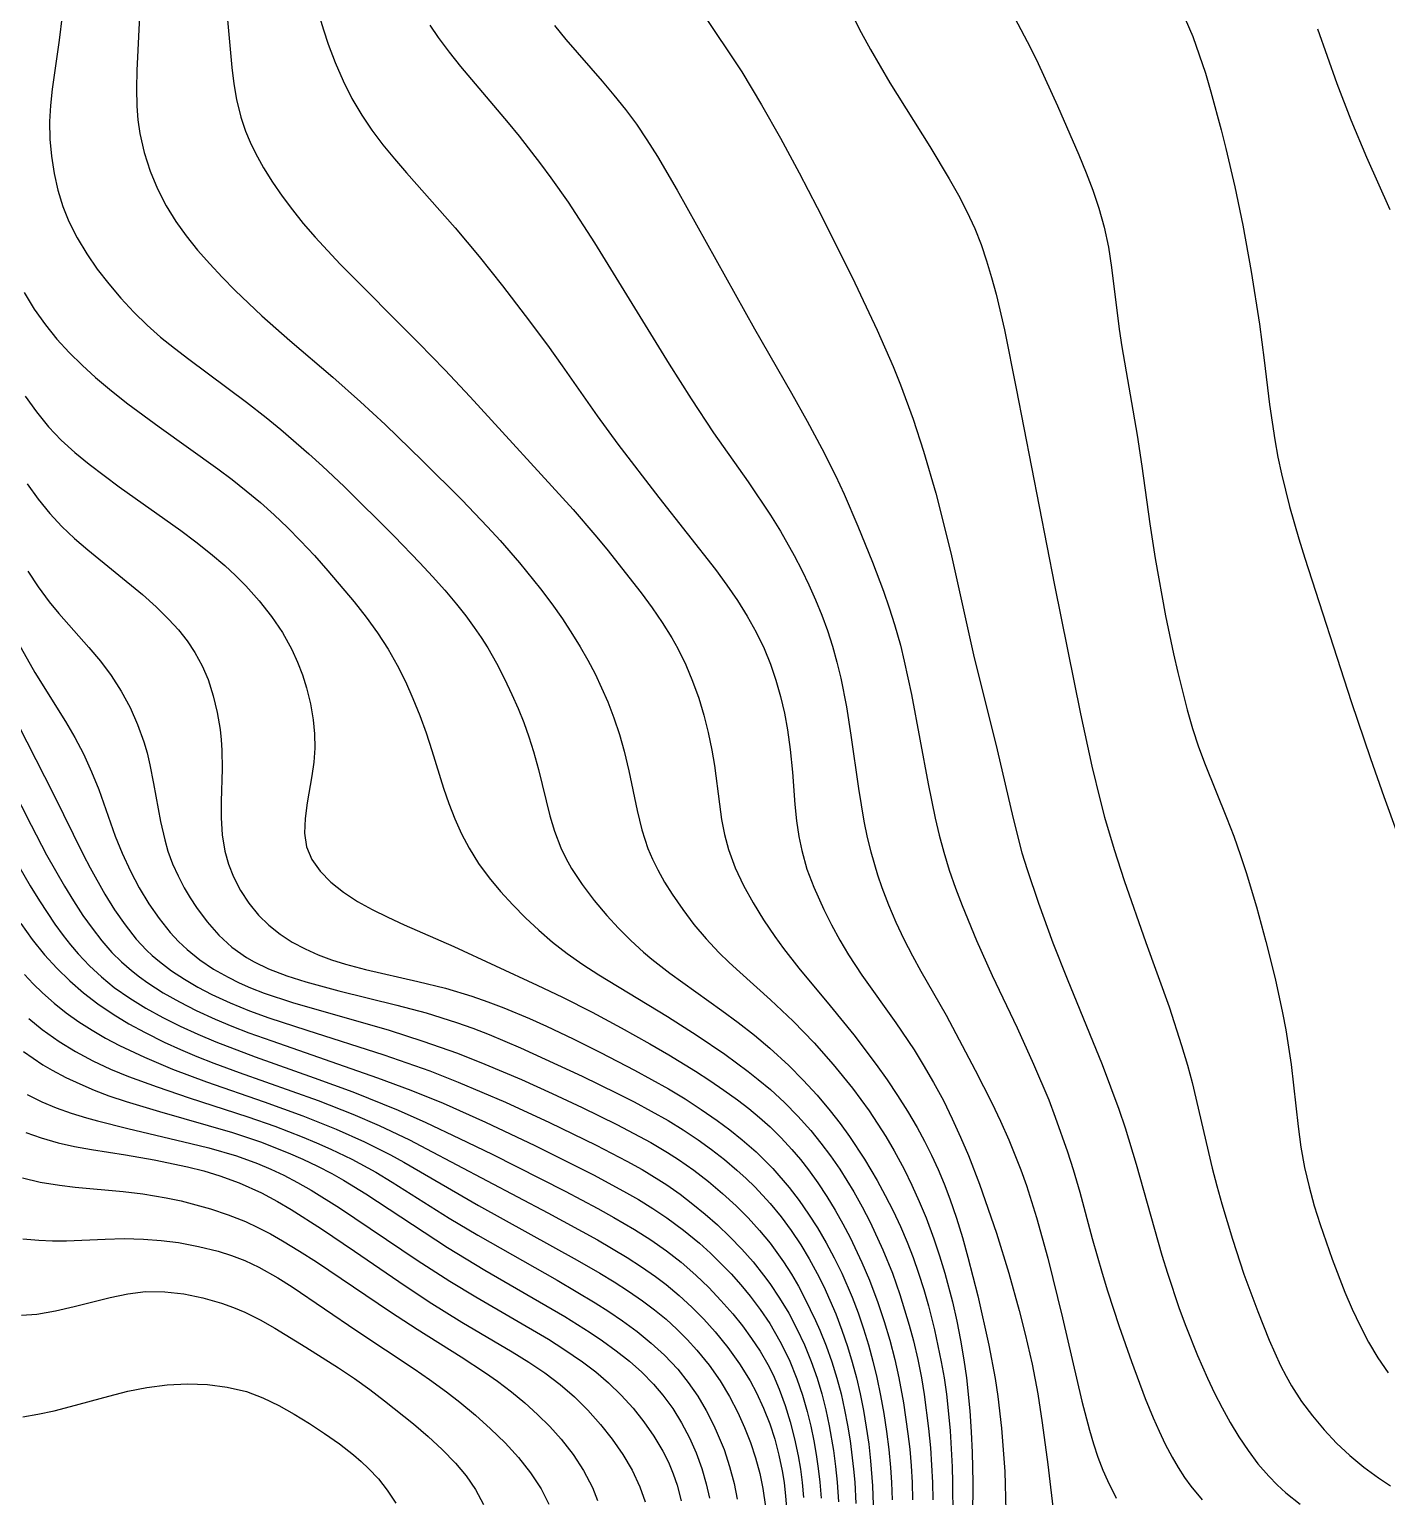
# Model space of a CAD drawing. Header units: metres. Extents: x 560466 to 562029, y 8123360 to 8125060.
# Drawn here: x 561340.1 to 561502.1, y 8124258.3 to 8124433.4 of the extents above; entities that cross this region are included whole.
import ezdxf

# ---------------------------------------------------------------- set-up
doc = ezdxf.new("R2010")
doc.units = ezdxf.units.M
doc.header["$MEASUREMENT"] = 0
doc.layers.add('Unknown_Line_Type', color=7, linetype='Continuous')

msp = doc.modelspace()

# ---------------------------------------------------------------- linework, layer by layer
at = {"layer": 'Unknown_Line_Type', "color": 18, "true_color": 0x000000}
for points in [[(561363.51, 8124437.16, 4190), (561364.28, 8124428.8, 4190), (561364.53, 8124426.88, 4190), (561364.85, 8124425, 4190), (561365.36, 8124422.89, 4190), (561365.92, 8124421.21, 4190), (561366.47, 8124419.89, 4190), (561367.09, 8124418.59, 4190), (561368.06, 8124416.84, 4190), (561369.13, 8124415.13, 4190), (561370.28, 8124413.46, 4190), (561371.5, 8124411.82, 4190), (561372.79, 8124410.22, 4190), (561374.21, 8124408.56, 4190), (561377.21, 8124405.35, 4190), (561386.59, 8124395.93, 4190), (561389.69, 8124392.75, 4190), (561392.71, 8124389.52, 4190), (561404.99, 8124376.1, 4190), (561407.59, 8124373.06, 4190), (561409.01, 8124371.34, 4190), (561413.11, 8124366.13, 4190), (561414.41, 8124364.37, 4190), (561415.64, 8124362.59, 4190), (561416.79, 8124360.76, 4190), (561417.5, 8124359.49, 4190), (561418.44, 8124357.57, 4190), (561419.26, 8124355.6, 4190), (561419.98, 8124353.59, 4190), (561420.6, 8124351.54, 4190), (561421.13, 8124349.47, 4190), (561421.56, 8124347.38, 4190), (561421.85, 8124345.53, 4190), (561422.45, 8124340.92, 4190), (561422.72, 8124339.1, 4190), (561423.07, 8124337.3, 4190), (561423.53, 8124335.54, 4190), (561424.33, 8124333.36, 4190), (561425.32, 8124331.24, 4190), (561426.46, 8124329.17, 4190), (561427.72, 8124327.15, 4190), (561429.06, 8124325.16, 4190), (561430.1, 8124323.72, 4190), (561431.93, 8124321.37, 4190), (561435.68, 8124316.88, 4190), (561438.48, 8124313.42, 4190), (561441.17, 8124309.87, 4190), (561442.46, 8124308.04, 4190), (561443.71, 8124306.19, 4190), (561444.91, 8124304.3, 4190), (561446.04, 8124302.38, 4190), (561446.92, 8124300.73, 4190), (561447.76, 8124299.06, 4190), (561448.54, 8124297.37, 4190), (561449.27, 8124295.63, 4190), (561449.95, 8124293.87, 4190), (561450.73, 8124291.57, 4190), (561451.45, 8124289.24, 4190), (561452.11, 8124286.89, 4190), (561453.28, 8124282.3, 4190), (561454.6, 8124276.4, 4190), (561455.36, 8124272.42, 4190), (561455.68, 8124270.26, 4190), (561456.11, 8124266.5, 4190), (561456.49, 8124261.32, 4190), (561456.64, 8124256.64, 4190)], [(561437.27, 8124437.12, 4165), (561439.36, 8124432.99, 4165), (561440.47, 8124430.95, 4165), (561442.77, 8124427, 4165), (561447.55, 8124419.37, 4165), (561449.87, 8124415.54, 4165), (561450.97, 8124413.59, 4165), (561451.99, 8124411.62, 4165), (561452.91, 8124409.61, 4165), (561453.67, 8124407.69, 4165), (561454.33, 8124405.74, 4165), (561454.93, 8124403.76, 4165), (561455.46, 8124401.76, 4165), (561456.45, 8124397.52, 4165), (561457.87, 8124390.51, 4165), (561462.45, 8124367.04, 4165), (561465.55, 8124351.72, 4165), (561466.9, 8124345.48, 4165), (561467.88, 8124341.41, 4165), (561468.41, 8124339.39, 4165), (561469.54, 8124335.53, 4165), (561470.75, 8124331.85, 4165), (561473.34, 8124324.45, 4165), (561476.1, 8124316.78, 4165), (561477.6, 8124312.16, 4165), (561478.29, 8124309.82, 4165), (561478.84, 8124307.75, 4165), (561481.26, 8124297.52, 4165), (561481.81, 8124295.39, 4165), (561482.4, 8124293.27, 4165), (561483.66, 8124289.06, 4165), (561485.04, 8124284.89, 4165), (561486.68, 8124280.4, 4165), (561488.05, 8124276.98, 4165), (561489.41, 8124273.99, 4165), (561490.08, 8124272.7, 4165), (561490.72, 8124271.57, 4165), (561491.92, 8124269.7, 4165), (561493.2, 8124267.96, 4165), (561494.59, 8124266.3, 4165), (561496.08, 8124264.73, 4165), (561497.65, 8124263.25, 4165), (561499.32, 8124261.86, 4165), (561501.07, 8124260.58, 4165), (561502.51, 8124259.64, 4165)], [(561374.15, 8124436.82, 4185), (561375.22, 8124433.29, 4185), (561375.79, 8124431.6, 4185), (561376.62, 8124429.39, 4185), (561377.56, 8124427.23, 4185), (561378.61, 8124425.13, 4185), (561379.79, 8124423.11, 4185), (561380.99, 8124421.32, 4185), (561382.3, 8124419.6, 4185), (561383.68, 8124417.92, 4185), (561385.1, 8124416.26, 4185), (561390.94, 8124409.69, 4185), (561393.8, 8124406.27, 4185), (561396.58, 8124402.78, 4185), (561399.29, 8124399.24, 4185), (561401.95, 8124395.67, 4185), (561403.69, 8124393.23, 4185), (561407.86, 8124387.26, 4185), (561410.33, 8124383.87, 4185), (561415.23, 8124377.53, 4185), (561421.97, 8124368.93, 4185), (561423.35, 8124367.05, 4185), (561424.6, 8124365.23, 4185), (561425.77, 8124363.38, 4185), (561426.84, 8124361.47, 4185), (561427.8, 8124359.52, 4185), (561428.55, 8124357.65, 4185), (561429.19, 8124355.73, 4185), (561429.74, 8124353.78, 4185), (561430.2, 8124351.8, 4185), (561430.57, 8124349.8, 4185), (561430.91, 8124347.46, 4185), (561431.18, 8124344.76, 4185), (561431.47, 8124340.88, 4185), (561431.66, 8124338.96, 4185), (561431.93, 8124337.06, 4185), (561432.27, 8124335.39, 4185), (561432.9, 8124333.18, 4185), (561433.7, 8124331.02, 4185), (561434.9, 8124328.36, 4185), (561435.81, 8124326.53, 4185), (561436.8, 8124324.72, 4185), (561437.86, 8124322.96, 4185), (561439.46, 8124320.55, 4185), (561443.49, 8124314.87, 4185), (561445.67, 8124311.62, 4185), (561446.76, 8124309.85, 4185), (561448, 8124307.73, 4185), (561449.17, 8124305.57, 4185), (561450.23, 8124303.42, 4185), (561451.23, 8124301.23, 4185), (561452.16, 8124299.01, 4185), (561453.48, 8124295.61, 4185), (561455.5, 8124289.78, 4185), (561456.99, 8124284.98, 4185), (561458.23, 8124280.54, 4185), (561458.95, 8124277.7, 4185), (561459.77, 8124274.12, 4185), (561460.43, 8124270.6, 4185), (561460.97, 8124267.15, 4185), (561461.63, 8124262.16, 4185), (561462.38, 8124255.78, 4185)], [(561419.39, 8124436.86, 4170), (561423.87, 8124430.2, 4170), (561425.11, 8124428.28, 4170), (561427.48, 8124424.37, 4170), (561429.76, 8124420.36, 4170), (561431.96, 8124416.25, 4170), (561434.1, 8124412.11, 4170), (561438.28, 8124403.78, 4170), (561441.27, 8124397.47, 4170), (561443.17, 8124393.13, 4170), (561444.06, 8124390.95, 4170), (561445.57, 8124386.86, 4170), (561446.82, 8124383.05, 4170), (561448.26, 8124378.05, 4170), (561450.08, 8124370.92, 4170), (561452.77, 8124358.74, 4170), (561455.58, 8124347.41, 4170), (561457.48, 8124339.22, 4170), (561458.55, 8124335.15, 4170), (561459.16, 8124333.13, 4170), (561460.51, 8124329.12, 4170), (561462.24, 8124324.4, 4170), (561463.94, 8124320.11, 4170), (561468.12, 8124309.87, 4170), (561470.1, 8124304.57, 4170), (561470.86, 8124302.32, 4170), (561472.19, 8124298.01, 4170), (561475.25, 8124287.14, 4170), (561475.91, 8124284.98, 4170), (561477.32, 8124280.76, 4170), (561478.09, 8124278.67, 4170), (561479.5, 8124275.15, 4170), (561480.69, 8124272.45, 4170), (561481.54, 8124270.67, 4170), (561482.44, 8124268.91, 4170), (561483.4, 8124267.17, 4170), (561484.42, 8124265.48, 4170), (561485.52, 8124263.83, 4170), (561486.71, 8124262.26, 4170), (561487.99, 8124260.78, 4170), (561488.99, 8124259.76, 4170), (561490.04, 8124258.8, 4170), (561491.76, 8124257.43, 4170)], [(561344.05, 8124435.01, 4200), (561343.69, 8124432.06, 4200), (561342.83, 8124426.21, 4200), (561342.63, 8124424.28, 4200), (561342.53, 8124422.35, 4200), (561342.56, 8124420.28, 4200), (561342.75, 8124418.22, 4200), (561343.07, 8124416.18, 4200), (561343.53, 8124414.18, 4200), (561344.13, 8124412.22, 4200), (561344.85, 8124410.44, 4200), (561345.83, 8124408.48, 4200), (561346.97, 8124406.6, 4200), (561348.23, 8124404.77, 4200), (561349.6, 8124403, 4200), (561351.05, 8124401.29, 4200), (561352.58, 8124399.64, 4200), (561354.19, 8124398.06, 4200), (561355.78, 8124396.65, 4200), (561357.44, 8124395.31, 4200), (561359.13, 8124394, 4200), (561366.03, 8124388.87, 4200), (561368.39, 8124387.04, 4200), (561370.11, 8124385.64, 4200), (561373.47, 8124382.74, 4200), (561375.11, 8124381.25, 4200), (561377.68, 8124378.81, 4200), (561383.65, 8124372.89, 4200), (561386.72, 8124369.71, 4200), (561388.22, 8124368.1, 4200), (561389.68, 8124366.46, 4200), (561391.09, 8124364.79, 4200), (561392.18, 8124363.41, 4200), (561393.21, 8124362.01, 4200), (561394.04, 8124360.8, 4200), (561394.82, 8124359.57, 4200), (561395.86, 8124357.76, 4200), (561396.82, 8124355.9, 4200), (561397.7, 8124354.02, 4200), (561398.43, 8124352.36, 4200), (561399.1, 8124350.67, 4200), (561399.72, 8124348.96, 4200), (561400.28, 8124347.23, 4200), (561400.86, 8124345.09, 4200), (561402.22, 8124339.53, 4200), (561402.76, 8124337.73, 4200), (561403.53, 8124335.73, 4200), (561404.14, 8124334.49, 4200), (561404.82, 8124333.28, 4200), (561406.09, 8124331.34, 4200), (561407.51, 8124329.46, 4200), (561409.03, 8124327.65, 4200), (561410.42, 8124326.13, 4200), (561411.87, 8124324.66, 4200), (561413.4, 8124323.27, 4200), (561414.39, 8124322.43, 4200), (561416.52, 8124320.79, 4200), (561422.74, 8124316.33, 4200), (561424.7, 8124314.89, 4200), (561426.62, 8124313.39, 4200), (561428.48, 8124311.84, 4200), (561430.74, 8124309.76, 4200), (561432.46, 8124308.03, 4200), (561434.11, 8124306.23, 4200), (561435.68, 8124304.37, 4200), (561436.85, 8124302.86, 4200), (561437.96, 8124301.31, 4200), (561439.77, 8124298.57, 4200), (561441.26, 8124296.06, 4200), (561442.24, 8124294.25, 4200), (561443.17, 8124292.42, 4200), (561444.04, 8124290.57, 4200), (561444.85, 8124288.68, 4200), (561445.56, 8124286.84, 4200), (561446.22, 8124284.98, 4200), (561446.83, 8124283.05, 4200), (561447.39, 8124281.1, 4200), (561448.12, 8124278.25, 4200), (561448.92, 8124274.43, 4200), (561449.25, 8124272.51, 4200), (561449.53, 8124270.56, 4200), (561449.76, 8124268.61, 4200), (561449.97, 8124266.19, 4200), (561450.22, 8124261.9, 4200), (561450.28, 8124260.04, 4200), (561450.29, 8124255.87, 4200)], [(561353.26, 8124434.94, 4195), (561352.94, 8124428.46, 4195), (561352.9, 8124426.32, 4195), (561352.94, 8124424.2, 4195), (561353.07, 8124422.55, 4195), (561353.31, 8124420.93, 4195), (561353.83, 8124418.66, 4195), (561354.54, 8124416.44, 4195), (561355.42, 8124414.34, 4195), (561356.45, 8124412.32, 4195), (561357.6, 8124410.45, 4195), (561358.85, 8124408.71, 4195), (561360.2, 8124407.02, 4195), (561361.64, 8124405.39, 4195), (561363.13, 8124403.79, 4195), (561364.67, 8124402.22, 4195), (561367.87, 8124399.18, 4195), (561371.21, 8124396.23, 4195), (561376.31, 8124391.89, 4195), (561379.63, 8124388.94, 4195), (561382.56, 8124386.22, 4195), (561387.02, 8124381.91, 4195), (561391.72, 8124377.22, 4195), (561394.79, 8124374.03, 4195), (561396.29, 8124372.4, 4195), (561398.61, 8124369.74, 4195), (561401.11, 8124366.63, 4195), (561402.44, 8124364.85, 4195), (561403.72, 8124363.03, 4195), (561404.94, 8124361.19, 4195), (561405.85, 8124359.7, 4195), (561406.76, 8124358.1, 4195), (561407.61, 8124356.47, 4195), (561408.4, 8124354.82, 4195), (561409.12, 8124353.16, 4195), (561409.87, 8124351.23, 4195), (561410.53, 8124349.26, 4195), (561411.1, 8124347.27, 4195), (561411.65, 8124344.91, 4195), (561412.63, 8124340.19, 4195), (561413.2, 8124337.88, 4195), (561413.93, 8124335.64, 4195), (561414.48, 8124334.36, 4195), (561415.09, 8124333.11, 4195), (561415.92, 8124331.64, 4195), (561416.82, 8124330.19, 4195), (561418.07, 8124328.36, 4195), (561419.42, 8124326.59, 4195), (561420.86, 8124324.88, 4195), (561422.39, 8124323.23, 4195), (561423.61, 8124322.05, 4195), (561424.87, 8124320.9, 4195), (561428.55, 8124317.61, 4195), (561431.26, 8124315.05, 4195), (561433.76, 8124312.48, 4195), (561436.04, 8124309.9, 4195), (561438.35, 8124307.06, 4195), (561440.31, 8124304.36, 4195), (561442.3, 8124301.29, 4195), (561443.31, 8124299.58, 4195), (561444.48, 8124297.39, 4195), (561445.42, 8124295.48, 4195), (561446.29, 8124293.54, 4195), (561447.11, 8124291.58, 4195), (561448.05, 8124289.07, 4195), (561448.73, 8124287.04, 4195), (561449.36, 8124284.99, 4195), (561450.27, 8124281.57, 4195), (561450.78, 8124279.28, 4195), (561451.23, 8124276.98, 4195), (561451.62, 8124274.67, 4195), (561451.94, 8124272.5, 4195), (561452.34, 8124268.55, 4195), (561452.5, 8124266.07, 4195), (561452.61, 8124263.58, 4195), (561452.68, 8124260.01, 4195), (561452.65, 8124255.83, 4195)], [(561387.91, 8124433.86, 4180), (561388.91, 8124432.37, 4180), (561390.2, 8124430.62, 4180), (561391.56, 8124428.91, 4180), (561397.23, 8124422.21, 4180), (561398.55, 8124420.6, 4180), (561401.1, 8124417.33, 4180), (561402.34, 8124415.66, 4180), (561404.4, 8124412.73, 4180), (561407.55, 8124407.89, 4180), (561416.47, 8124393.41, 4180), (561419.07, 8124389.3, 4180), (561421.75, 8124385.25, 4180), (561425.88, 8124379.37, 4180), (561428.55, 8124375.41, 4180), (561429.73, 8124373.5, 4180), (561431.36, 8124370.6, 4180), (561432.27, 8124368.84, 4180), (561433.12, 8124367.08, 4180), (561433.93, 8124365.29, 4180), (561434.67, 8124363.48, 4180), (561435.34, 8124361.65, 4180), (561435.95, 8124359.79, 4180), (561436.48, 8124357.88, 4180), (561436.94, 8124355.95, 4180), (561437.6, 8124352.54, 4180), (561438.14, 8124349.16, 4180), (561439.04, 8124342.8, 4180), (561439.7, 8124338.89, 4180), (561440.1, 8124336.96, 4180), (561440.51, 8124335.25, 4180), (561441.32, 8124332.5, 4180), (561441.84, 8124330.99, 4180), (561442.64, 8124328.91, 4180), (561443.51, 8124326.86, 4180), (561444.46, 8124324.83, 4180), (561445.48, 8124322.84, 4180), (561446.49, 8124321.02, 4180), (561449.5, 8124315.77, 4180), (561452.98, 8124309.22, 4180), (561454.94, 8124305.31, 4180), (561455.99, 8124303.11, 4180), (561456.98, 8124300.88, 4180), (561458.41, 8124297.32, 4180), (561459.08, 8124295.44, 4180), (561460.29, 8124291.62, 4180), (561461.63, 8124286.79, 4180), (561463.4, 8124279.68, 4180), (561465.7, 8124269.74, 4180), (561466.61, 8124266.25, 4180), (561467.09, 8124264.64, 4180), (561467.62, 8124263.05, 4180), (561468.21, 8124261.5, 4180), (561468.74, 8124260.25, 4180), (561469.77, 8124258.16, 4180)], [(561402.76, 8124433.82, 4175), (561404.14, 8124432.13, 4175), (561408.46, 8124427.19, 4175), (561409.87, 8124425.51, 4175), (561411.24, 8124423.79, 4175), (561412.54, 8124422.04, 4175), (561413.81, 8124420.18, 4175), (561415.06, 8124418.2, 4175), (561417.4, 8124414.16, 4175), (561426.62, 8124397.65, 4175), (561431.05, 8124389.98, 4175), (561432.94, 8124386.62, 4175), (561434.68, 8124383.38, 4175), (561436.31, 8124380.14, 4175), (561437.33, 8124377.9, 4175), (561438.98, 8124374.09, 4175), (561440.72, 8124369.81, 4175), (561442.02, 8124366.35, 4175), (561442.71, 8124364.36, 4175), (561443.35, 8124362.36, 4175), (561444.04, 8124359.89, 4175), (561444.51, 8124358, 4175), (561445.37, 8124354.01, 4175), (561447.37, 8124343.36, 4175), (561448.2, 8124339.26, 4175), (561448.68, 8124337.22, 4175), (561449.21, 8124335.21, 4175), (561449.87, 8124333.06, 4175), (561450.6, 8124330.93, 4175), (561451.4, 8124328.83, 4175), (561453.12, 8124324.66, 4175), (561455.01, 8124320.5, 4175), (561457.98, 8124314.25, 4175), (561459.94, 8124309.94, 4175), (561461.75, 8124305.66, 4175), (561462.53, 8124303.61, 4175), (561463.98, 8124299.48, 4175), (561464.65, 8124297.35, 4175), (561465.44, 8124294.67, 4175), (561466.94, 8124289.14, 4175), (561468.12, 8124285, 4175), (561468.77, 8124282.87, 4175), (561470.16, 8124278.64, 4175), (561471.62, 8124274.44, 4175), (561473.26, 8124270.03, 4175), (561474.19, 8124267.75, 4175), (561474.9, 8124266.15, 4175), (561475.65, 8124264.58, 4175), (561476.46, 8124263.04, 4175), (561477.18, 8124261.81, 4175), (561477.95, 8124260.61, 4175), (561478.68, 8124259.59, 4175), (561480.05, 8124257.95, 4175)], [(561457.64, 8124434.79, 4160), (561459.56, 8124431.14, 4160), (561460.47, 8124429.29, 4160), (561462.77, 8124424.23, 4160), (561465.33, 8124418.38, 4160), (561466.21, 8124416.26, 4160), (561467.02, 8124414.16, 4160), (561467.74, 8124412.04, 4160), (561468.37, 8124409.75, 4160), (561468.87, 8124407.36, 4160), (561469.24, 8124404.94, 4160), (561470.16, 8124397.6, 4160), (561470.47, 8124395.49, 4160), (561472.29, 8124384.95, 4160), (561472.84, 8124381.27, 4160), (561473.79, 8124374.37, 4160), (561474.43, 8124370.24, 4160), (561475.68, 8124363.41, 4160), (561476.62, 8124358.88, 4160), (561477.13, 8124356.63, 4160), (561478.26, 8124352.17, 4160), (561478.9, 8124349.96, 4160), (561479.61, 8124347.78, 4160), (561480.4, 8124345.66, 4160), (561482.97, 8124339.35, 4160), (561483.83, 8124337.1, 4160), (561484.64, 8124334.83, 4160), (561485.31, 8124332.8, 4160), (561486.54, 8124328.7, 4160), (561487.66, 8124324.56, 4160), (561488.77, 8124320.14, 4160), (561489.65, 8124316.05, 4160), (561490.04, 8124314, 4160), (561490.68, 8124309.88, 4160), (561491.52, 8124302.47, 4160), (561491.84, 8124300.01, 4160), (561492.27, 8124297.58, 4160), (561492.8, 8124295.3, 4160), (561493.43, 8124293.04, 4160), (561494.14, 8124290.8, 4160), (561495.55, 8124286.68, 4160), (561497.07, 8124282.74, 4160), (561497.95, 8124280.69, 4160), (561498.89, 8124278.69, 4160), (561499.9, 8124276.75, 4160), (561501.02, 8124274.88, 4160), (561502.26, 8124273.12, 4160)], [(561478.03, 8124434.63, 4155), (561478.92, 8124432.5, 4155), (561479.71, 8124430.33, 4155), (561480.44, 8124428.12, 4155), (561481.1, 8124425.89, 4155), (561482.33, 8124421.39, 4155), (561482.89, 8124419.13, 4155), (561483.96, 8124414.57, 4155), (561484.91, 8124409.99, 4155), (561485.89, 8124404.48, 4155), (561486.88, 8124398.2, 4155), (561487.45, 8124393.9, 4155), (561488.08, 8124388.6, 4155), (561488.7, 8124384.41, 4155), (561489.08, 8124382.32, 4155), (561489.5, 8124380.35, 4155), (561490.46, 8124376.45, 4155), (561491.58, 8124372.57, 4155), (561492.3, 8124370.29, 4155), (561497.84, 8124353.18, 4155), (561500.15, 8124346.37, 4155), (561501.74, 8124341.85, 4155), (561503.37, 8124337.36, 4155)], [(561493.81, 8124433.41, 4150), (561496.1, 8124426.89, 4150), (561497.79, 8124422.57, 4150), (561499.66, 8124418.12, 4150), (561502.44, 8124411.88, 4150)], [(561339.5, 8124401.97, 4205), (561340.71, 8124400, 4205), (561342.03, 8124398.1, 4205), (561343.39, 8124396.42, 4205), (561344.86, 8124394.82, 4205), (561346.41, 8124393.29, 4205), (561348.03, 8124391.82, 4205), (561349.91, 8124390.23, 4205), (561351.86, 8124388.7, 4205), (561355.59, 8124385.95, 4205), (561362.6, 8124380.95, 4205), (561364.31, 8124379.66, 4205), (561366, 8124378.33, 4205), (561367.69, 8124376.91, 4205), (561369.33, 8124375.44, 4205), (561370.92, 8124373.92, 4205), (561372.47, 8124372.35, 4205), (561374.13, 8124370.58, 4205), (561375.75, 8124368.77, 4205), (561378.86, 8124365.06, 4205), (561380.3, 8124363.23, 4205), (561381.66, 8124361.36, 4205), (561382.92, 8124359.43, 4205), (561384.01, 8124357.52, 4205), (561384.99, 8124355.56, 4205), (561385.88, 8124353.54, 4205), (561386.7, 8124351.5, 4205), (561387.45, 8124349.43, 4205), (561388.13, 8124347.34, 4205), (561389.52, 8124342.86, 4205), (561390.17, 8124341, 4205), (561390.88, 8124339.17, 4205), (561391.68, 8124337.39, 4205), (561392.58, 8124335.67, 4205), (561393.72, 8124333.87, 4205), (561394.98, 8124332.16, 4205), (561396.35, 8124330.51, 4205), (561397.8, 8124328.91, 4205), (561399.32, 8124327.38, 4205), (561400.9, 8124325.9, 4205), (561402.55, 8124324.48, 4205), (561404.27, 8124323.14, 4205), (561406.14, 8124321.82, 4205), (561408.07, 8124320.56, 4205), (561416.25, 8124315.61, 4205), (561419.8, 8124313.36, 4205), (561423.08, 8124311.12, 4205), (561425.89, 8124309.05, 4205), (561427.08, 8124308.11, 4205), (561428.53, 8124306.89, 4205), (561430.22, 8124305.34, 4205), (561431.82, 8124303.71, 4205), (561433.35, 8124302, 4205), (561434.56, 8124300.51, 4205), (561435.71, 8124298.97, 4205), (561436.8, 8124297.39, 4205), (561438.48, 8124294.71, 4205), (561439.49, 8124292.9, 4205), (561440.44, 8124291.06, 4205), (561441.96, 8124287.78, 4205), (561443.09, 8124284.98, 4205), (561443.98, 8124282.46, 4205), (561445.11, 8124278.77, 4205), (561445.61, 8124276.9, 4205), (561446.12, 8124274.71, 4205), (561446.56, 8124272.51, 4205), (561446.9, 8124270.5, 4205), (561447.41, 8124266.45, 4205), (561447.63, 8124264.14, 4205), (561447.86, 8124260.04, 4205), (561447.9, 8124257.96, 4205)], [(561339.63, 8124389.61, 4210), (561340.97, 8124387.73, 4210), (561342.42, 8124385.95, 4210), (561343.93, 8124384.37, 4210), (561345.56, 8124382.89, 4210), (561347.26, 8124381.49, 4210), (561349.03, 8124380.13, 4210), (561350.84, 8124378.8, 4210), (561358.2, 8124373.58, 4210), (561360, 8124372.23, 4210), (561361.75, 8124370.84, 4210), (561363.44, 8124369.4, 4210), (561364.73, 8124368.22, 4210), (561365.95, 8124366.98, 4210), (561367.54, 8124365.21, 4210), (561369, 8124363.34, 4210), (561370.32, 8124361.4, 4210), (561371.45, 8124359.37, 4210), (561372.12, 8124357.89, 4210), (561372.7, 8124356.37, 4210), (561373.18, 8124354.82, 4210), (561373.66, 8124352.92, 4210), (561373.99, 8124351.01, 4210), (561374.16, 8124349.31, 4210), (561374.19, 8124347.62, 4210), (561374.07, 8124345.95, 4210), (561373.84, 8124344.3, 4210), (561373.28, 8124341.09, 4210), (561373.01, 8124339.24, 4210), (561372.93, 8124337.48, 4210), (561373.17, 8124335.84, 4210), (561373.82, 8124334.33, 4210), (561374.82, 8124332.94, 4210), (561376.11, 8124331.64, 4210), (561377.61, 8124330.45, 4210), (561379.28, 8124329.34, 4210), (561381.04, 8124328.36, 4210), (561382.9, 8124327.44, 4210), (561384.83, 8124326.56, 4210), (561390.76, 8124323.95, 4210), (561400.7, 8124319.36, 4210), (561403.72, 8124317.91, 4210), (561407.28, 8124316.11, 4210), (561410.75, 8124314.26, 4210), (561414.15, 8124312.35, 4210), (561416.42, 8124311.02, 4210), (561419.6, 8124309.07, 4210), (561421.3, 8124307.97, 4210), (561422.98, 8124306.83, 4210), (561424.62, 8124305.66, 4210), (561425.96, 8124304.63, 4210), (561427.25, 8124303.55, 4210), (561428.5, 8124302.43, 4210), (561429.83, 8124301.12, 4210), (561431.1, 8124299.75, 4210), (561432.11, 8124298.55, 4210), (561433.07, 8124297.32, 4210), (561434.2, 8124295.76, 4210), (561435.27, 8124294.15, 4210), (561436.28, 8124292.5, 4210), (561437.19, 8124290.88, 4210), (561438.06, 8124289.23, 4210), (561439.46, 8124286.28, 4210), (561440.36, 8124284.16, 4210), (561441.36, 8124281.48, 4210), (561442.1, 8124279.24, 4210), (561442.78, 8124276.99, 4210), (561443.38, 8124274.71, 4210), (561443.87, 8124272.52, 4210), (561444.43, 8124269.51, 4210), (561444.95, 8124265.83, 4210), (561445.16, 8124263.99, 4210), (561445.32, 8124262.02, 4210), (561445.43, 8124260.04, 4210), (561445.5, 8124257.96, 4210)], [(561339.88, 8124379.13, 4215), (561341.17, 8124377.31, 4215), (561342.57, 8124375.59, 4215), (561344, 8124374.07, 4215), (561345.52, 8124372.64, 4215), (561347.11, 8124371.27, 4215), (561353.63, 8124365.93, 4215), (561355.25, 8124364.48, 4215), (561356.77, 8124362.97, 4215), (561357.9, 8124361.72, 4215), (561358.94, 8124360.41, 4215), (561359.86, 8124359.03, 4215), (561360.72, 8124357.45, 4215), (561361.44, 8124355.81, 4215), (561362.07, 8124353.87, 4215), (561362.54, 8124351.87, 4215), (561362.88, 8124349.84, 4215), (561363.02, 8124348.62, 4215), (561363.1, 8124347.38, 4215), (561363.14, 8124345.17, 4215), (561363.01, 8124341.24, 4215), (561363, 8124339.31, 4215), (561363.12, 8124337.29, 4215), (561363.44, 8124335.32, 4215), (561363.88, 8124333.78, 4215), (561364.47, 8124332.28, 4215), (561365.31, 8124330.65, 4215), (561366.31, 8124329.11, 4215), (561367.48, 8124327.69, 4215), (561368.69, 8124326.51, 4215), (561370.03, 8124325.44, 4215), (561371.48, 8124324.49, 4215), (561373.02, 8124323.66, 4215), (561374.57, 8124322.97, 4215), (561376.19, 8124322.38, 4215), (561377.85, 8124321.86, 4215), (561380.22, 8124321.22, 4215), (561386.47, 8124319.8, 4215), (561389.78, 8124318.98, 4215), (561392.93, 8124318.02, 4215), (561394.84, 8124317.35, 4215), (561396.73, 8124316.64, 4215), (561399.78, 8124315.38, 4215), (561401.81, 8124314.47, 4215), (561405.02, 8124312.95, 4215), (561408.25, 8124311.33, 4215), (561412.33, 8124309.2, 4215), (561416.36, 8124306.97, 4215), (561418.35, 8124305.78, 4215), (561420.29, 8124304.53, 4215), (561422.18, 8124303.22, 4215), (561423.7, 8124302.08, 4215), (561425.17, 8124300.9, 4215), (561426.83, 8124299.45, 4215), (561428.84, 8124297.47, 4215), (561430.77, 8124295.22, 4215), (561431.96, 8124293.66, 4215), (561433.09, 8124292.04, 4215), (561434.16, 8124290.38, 4215), (561435.2, 8124288.62, 4215), (561436.16, 8124286.82, 4215), (561437.06, 8124284.98, 4215), (561438.29, 8124282.13, 4215), (561439, 8124280.26, 4215), (561439.64, 8124278.35, 4215), (561440.23, 8124276.43, 4215), (561440.76, 8124274.49, 4215), (561441.24, 8124272.54, 4215), (561441.68, 8124270.41, 4215), (561442.07, 8124268.27, 4215), (561442.4, 8124266.12, 4215), (561442.67, 8124263.96, 4215), (561442.88, 8124261.8, 4215), (561443, 8124260.04, 4215), (561443.07, 8124257.96, 4215)], [(561339.95, 8124368.74, 4220), (561341.17, 8124366.86, 4220), (561342.48, 8124365.07, 4220), (561343.62, 8124363.67, 4220), (561347.23, 8124359.62, 4220), (561348.61, 8124357.99, 4220), (561349.88, 8124356.3, 4220), (561351.08, 8124354.43, 4220), (561352.13, 8124352.48, 4220), (561353.03, 8124350.45, 4220), (561353.78, 8124348.36, 4220), (561354.16, 8124347.04, 4220), (561354.49, 8124345.64, 4220), (561354.93, 8124343.39, 4220), (561355.75, 8124338.88, 4220), (561356.27, 8124336.67, 4220), (561356.66, 8124335.33, 4220), (561357.21, 8124333.83, 4220), (561357.86, 8124332.38, 4220), (561358.6, 8124330.97, 4220), (561359.3, 8124329.77, 4220), (561360.07, 8124328.6, 4220), (561361.33, 8124326.89, 4220), (561362.73, 8124325.3, 4220), (561364.27, 8124323.89, 4220), (561366.02, 8124322.66, 4220), (561366.94, 8124322.13, 4220), (561368.65, 8124321.31, 4220), (561370.84, 8124320.46, 4220), (561373.12, 8124319.74, 4220), (561377.06, 8124318.66, 4220), (561383.95, 8124316.96, 4220), (561387.46, 8124316.03, 4220), (561391.09, 8124314.9, 4220), (561393.05, 8124314.21, 4220), (561394.99, 8124313.46, 4220), (561398.72, 8124311.88, 4220), (561406.07, 8124308.48, 4220), (561410.23, 8124306.45, 4220), (561412.29, 8124305.41, 4220), (561414.32, 8124304.32, 4220), (561416.32, 8124303.19, 4220), (561418.14, 8124302.07, 4220), (561419.91, 8124300.9, 4220), (561421.5, 8124299.75, 4220), (561423.05, 8124298.54, 4220), (561424.55, 8124297.28, 4220), (561425.64, 8124296.3, 4220), (561426.69, 8124295.29, 4220), (561428.51, 8124293.32, 4220), (561429.8, 8124291.73, 4220), (561431.02, 8124290.08, 4220), (561432.15, 8124288.38, 4220), (561433.16, 8124286.69, 4220), (561434.11, 8124284.97, 4220), (561434.9, 8124283.39, 4220), (561435.64, 8124281.78, 4220), (561436.33, 8124280.14, 4220), (561437.06, 8124278.21, 4220), (561437.72, 8124276.25, 4220), (561438.3, 8124274.39, 4220), (561438.81, 8124272.51, 4220), (561439.25, 8124270.6, 4220), (561439.65, 8124268.62, 4220), (561439.98, 8124266.62, 4220), (561440.26, 8124264.61, 4220), (561440.49, 8124262.59, 4220), (561440.71, 8124259.63, 4220), (561440.8, 8124257.37, 4220)], [(561338.78, 8124360.19, 4225), (561340.78, 8124356.66, 4225), (561344.44, 8124350.8, 4225), (561345.55, 8124348.88, 4225), (561346.58, 8124346.92, 4225), (561347.54, 8124344.81, 4225), (561348.41, 8124342.67, 4225), (561350.37, 8124337.12, 4225), (561351.18, 8124335.1, 4225), (561352.17, 8124332.94, 4225), (561353.22, 8124330.95, 4225), (561354.37, 8124329.04, 4225), (561355.6, 8124327.28, 4225), (561356.94, 8124325.63, 4225), (561357.92, 8124324.57, 4225), (561358.96, 8124323.58, 4225), (561360.48, 8124322.36, 4225), (561362.11, 8124321.27, 4225), (561363.83, 8124320.29, 4225), (561365.15, 8124319.64, 4225), (561366.5, 8124319.04, 4225), (561368.14, 8124318.4, 4225), (561371.52, 8124317.27, 4225), (561383.05, 8124313.96, 4225), (561387.08, 8124312.68, 4225), (561391.2, 8124311.22, 4225), (561394.46, 8124309.93, 4225), (561398.82, 8124308.08, 4225), (561402.48, 8124306.44, 4225), (561406.07, 8124304.76, 4225), (561410.22, 8124302.73, 4225), (561412.26, 8124301.67, 4225), (561414.28, 8124300.56, 4225), (561416.25, 8124299.39, 4225), (561417.59, 8124298.53, 4225), (561419.4, 8124297.26, 4225), (561421.15, 8124295.92, 4225), (561422.84, 8124294.51, 4225), (561424.45, 8124293.02, 4225), (561425.88, 8124291.6, 4225), (561427.23, 8124290.1, 4225), (561428.51, 8124288.55, 4225), (561429.32, 8124287.46, 4225), (561430.1, 8124286.34, 4225), (561431.04, 8124284.87, 4225), (561431.87, 8124283.43, 4225), (561432.66, 8124281.97, 4225), (561433.93, 8124279.36, 4225), (561434.43, 8124278.21, 4225), (561435.18, 8124276.33, 4225), (561435.86, 8124274.42, 4225), (561436.45, 8124272.48, 4225), (561436.96, 8124270.6, 4225), (561437.39, 8124268.69, 4225), (561437.74, 8124266.85, 4225), (561438.04, 8124265, 4225), (561438.46, 8124261.6, 4225), (561438.6, 8124260.05, 4225), (561438.73, 8124257.51, 4225)], [(561335.51, 8124356.71, 4230), (561343, 8124342.13, 4230), (561346.54, 8124334.95, 4230), (561347.37, 8124333.35, 4230), (561349.13, 8124330.21, 4230), (561350.29, 8124328.33, 4230), (561351.54, 8124326.54, 4230), (561352.88, 8124324.84, 4230), (561354.1, 8124323.53, 4230), (561354.77, 8124322.9, 4230), (561355.64, 8124322.16, 4230), (561357.1, 8124321.06, 4230), (561358.64, 8124320.05, 4230), (561360.24, 8124319.11, 4230), (561361.89, 8124318.25, 4230), (561364.1, 8124317.22, 4230), (561366.37, 8124316.3, 4230), (561368.69, 8124315.46, 4230), (561373.22, 8124313.96, 4230), (561382.4, 8124311.05, 4230), (561387.9, 8124309.11, 4230), (561391.3, 8124307.77, 4230), (561396.93, 8124305.37, 4230), (561402.18, 8124302.96, 4230), (561407.74, 8124300.27, 4230), (561411.42, 8124298.35, 4230), (561413.22, 8124297.34, 4230), (561415.21, 8124296.14, 4230), (561416.18, 8124295.51, 4230), (561417.75, 8124294.41, 4230), (561419.29, 8124293.24, 4230), (561420.77, 8124292.02, 4230), (561422.22, 8124290.75, 4230), (561423.69, 8124289.33, 4230), (561425.11, 8124287.86, 4230), (561426.46, 8124286.34, 4230), (561427.73, 8124284.75, 4230), (561428.48, 8124283.74, 4230), (561429.64, 8124282, 4230), (561430.72, 8124280.2, 4230), (561431.7, 8124278.35, 4230), (561432.59, 8124276.45, 4230), (561433.4, 8124274.47, 4230), (561434.1, 8124272.45, 4230), (561434.66, 8124270.59, 4230), (561435.14, 8124268.7, 4230), (561435.55, 8124266.79, 4230), (561436.07, 8124263.82, 4230), (561436.32, 8124261.94, 4230), (561436.51, 8124260.05, 4230), (561436.66, 8124257.73, 4230)], [(561333.39, 8124352.04, 4235), (561340.32, 8124338.45, 4235), (561342.18, 8124334.9, 4235), (561344.3, 8124331.17, 4235), (561345.39, 8124329.4, 4235), (561346.52, 8124327.66, 4235), (561347.61, 8124326.13, 4235), (561348.75, 8124324.65, 4235), (561349.98, 8124323.26, 4235), (561351.11, 8124322.13, 4235), (561352.31, 8124321.08, 4235), (561353.26, 8124320.33, 4235), (561354.25, 8124319.63, 4235), (561356.1, 8124318.44, 4235), (561358.04, 8124317.35, 4235), (561360.03, 8124316.34, 4235), (561362.29, 8124315.3, 4235), (561364.29, 8124314.46, 4235), (561366.31, 8124313.67, 4235), (561369.04, 8124312.69, 4235), (561381.67, 8124308.31, 4235), (561385.65, 8124306.83, 4235), (561389.5, 8124305.25, 4235), (561394.55, 8124302.99, 4235), (561400.42, 8124300.21, 4235), (561407.41, 8124296.73, 4235), (561411.02, 8124294.79, 4235), (561412.79, 8124293.78, 4235), (561414.51, 8124292.72, 4235), (561416.18, 8124291.6, 4235), (561418.17, 8124290.13, 4235), (561420.07, 8124288.55, 4235), (561421.37, 8124287.38, 4235), (561422.63, 8124286.16, 4235), (561423.84, 8124284.9, 4235), (561425, 8124283.59, 4235), (561426.11, 8124282.25, 4235), (561427.33, 8124280.64, 4235), (561428.45, 8124278.97, 4235), (561429.68, 8124276.86, 4235), (561430.76, 8124274.68, 4235), (561431.69, 8124272.38, 4235), (561432.35, 8124270.44, 4235), (561432.91, 8124268.47, 4235), (561433.34, 8124266.73, 4235), (561433.71, 8124264.98, 4235), (561434, 8124263.35, 4235), (561434.24, 8124261.71, 4235), (561434.43, 8124260.05, 4235), (561434.58, 8124258.15, 4235)], [(561338.11, 8124334.86, 4240), (561340.22, 8124331.19, 4240), (561341.32, 8124329.39, 4240), (561343.17, 8124326.61, 4240), (561344.15, 8124325.26, 4240), (561345.02, 8124324.15, 4240), (561345.93, 8124323.08, 4240), (561347.29, 8124321.65, 4240), (561348.73, 8124320.32, 4240), (561350.26, 8124319.07, 4240), (561352.1, 8124317.78, 4240), (561354.01, 8124316.59, 4240), (561356.03, 8124315.47, 4240), (561358.11, 8124314.44, 4240), (561360.22, 8124313.49, 4240), (561362.37, 8124312.59, 4240), (561367.07, 8124310.79, 4240), (561374.11, 8124308.31, 4240), (561378.72, 8124306.62, 4240), (561384.11, 8124304.44, 4240), (561387.43, 8124302.97, 4240), (561391.43, 8124301.07, 4240), (561395.34, 8124299.17, 4240), (561404.05, 8124294.76, 4240), (561407.93, 8124292.7, 4240), (561409.85, 8124291.63, 4240), (561412.32, 8124290.19, 4240), (561414.26, 8124288.95, 4240), (561416.14, 8124287.64, 4240), (561417.87, 8124286.29, 4240), (561419.63, 8124284.76, 4240), (561421.17, 8124283.28, 4240), (561422.64, 8124281.74, 4240), (561424.05, 8124280.14, 4240), (561425.2, 8124278.69, 4240), (561426.29, 8124277.2, 4240), (561427.3, 8124275.67, 4240), (561428.22, 8124274.08, 4240), (561428.85, 8124272.85, 4240), (561429.59, 8124271.14, 4240), (561430.3, 8124269.21, 4240), (561430.91, 8124267.24, 4240), (561431.43, 8124265.23, 4240), (561431.85, 8124263.2, 4240), (561432.12, 8124261.63, 4240), (561432.33, 8124260.04, 4240), (561432.5, 8124258.22, 4240)], [(561339.09, 8124326.72, 4245), (561340.47, 8124324.81, 4245), (561341.93, 8124322.98, 4245), (561343.39, 8124321.38, 4245), (561344.95, 8124319.87, 4245), (561346.58, 8124318.45, 4245), (561348.3, 8124317.13, 4245), (561350.11, 8124315.89, 4245), (561351.99, 8124314.75, 4245), (561353.92, 8124313.68, 4245), (561356.19, 8124312.56, 4245), (561358.14, 8124311.68, 4245), (561360.12, 8124310.85, 4245), (561362.12, 8124310.06, 4245), (561365.17, 8124308.93, 4245), (561374.59, 8124305.59, 4245), (561378.7, 8124303.97, 4245), (561381.87, 8124302.6, 4245), (561385.47, 8124300.88, 4245), (561387.49, 8124299.84, 4245), (561401.97, 8124292.18, 4245), (561407.91, 8124288.95, 4245), (561411.43, 8124286.87, 4245), (561413.15, 8124285.76, 4245), (561414.81, 8124284.6, 4245), (561416.09, 8124283.63, 4245), (561417.65, 8124282.32, 4245), (561419.15, 8124280.94, 4245), (561420.58, 8124279.49, 4245), (561421.94, 8124277.98, 4245), (561423.46, 8124276.12, 4245), (561424.86, 8124274.18, 4245), (561426.12, 8124272.16, 4245), (561426.88, 8124270.73, 4245), (561427.73, 8124268.9, 4245), (561428.46, 8124267.01, 4245), (561429.05, 8124265.17, 4245), (561429.54, 8124263.3, 4245), (561429.93, 8124261.4, 4245), (561430.16, 8124260.01, 4245), (561430.35, 8124258.4, 4245), (561430.53, 8124256.12, 4245)], [(561339.53, 8124320.63, 4250), (561340.59, 8124319.5, 4250), (561341.69, 8124318.42, 4250), (561343.08, 8124317.19, 4250), (561344.53, 8124316.04, 4250), (561346.04, 8124314.96, 4250), (561347.61, 8124313.96, 4250), (561349.22, 8124313.03, 4250), (561350.88, 8124312.16, 4250), (561353.85, 8124310.75, 4250), (561357.22, 8124309.34, 4250), (561361.27, 8124307.81, 4250), (561368.13, 8124305.43, 4250), (561372.74, 8124303.76, 4250), (561376.71, 8124302.17, 4250), (561380.11, 8124300.66, 4250), (561383.19, 8124299.11, 4250), (561384.82, 8124298.23, 4250), (561393.7, 8124293.06, 4250), (561405.5, 8124286.55, 4250), (561408.17, 8124285.01, 4250), (561409.91, 8124283.95, 4250), (561411.62, 8124282.84, 4250), (561413.28, 8124281.69, 4250), (561414.71, 8124280.62, 4250), (561416.08, 8124279.49, 4250), (561417.37, 8124278.32, 4250), (561418.6, 8124277.09, 4250), (561419.77, 8124275.81, 4250), (561421.22, 8124274.02, 4250), (561422.55, 8124272.14, 4250), (561423.66, 8124270.28, 4250), (561424.66, 8124268.36, 4250), (561425.45, 8124266.6, 4250), (561426.15, 8124264.8, 4250), (561426.76, 8124262.96, 4250), (561427.26, 8124261.1, 4250), (561427.64, 8124259.3, 4250), (561427.95, 8124257.12, 4250)], [(561340.07, 8124315.37, 4255), (561341.66, 8124314.06, 4255), (561343.66, 8124312.62, 4255), (561345.64, 8124311.42, 4255), (561347.69, 8124310.33, 4255), (561349.81, 8124309.34, 4255), (561351.97, 8124308.44, 4255), (561355.37, 8124307.2, 4255), (561359.19, 8124305.92, 4255), (561366.19, 8124303.65, 4255), (561369.39, 8124302.53, 4255), (561372.69, 8124301.25, 4255), (561374.4, 8124300.53, 4255), (561376.09, 8124299.78, 4255), (561378.58, 8124298.58, 4255), (561381.46, 8124297.02, 4255), (561383.4, 8124295.86, 4255), (561390.21, 8124291.55, 4255), (561393.61, 8124289.51, 4255), (561403.09, 8124284.14, 4255), (561407.61, 8124281.45, 4255), (561409.26, 8124280.4, 4255), (561410.88, 8124279.3, 4255), (561412.64, 8124278.02, 4255), (561414.32, 8124276.66, 4255), (561415.91, 8124275.21, 4255), (561417.48, 8124273.54, 4255), (561418.74, 8124271.95, 4255), (561419.86, 8124270.31, 4255), (561420.87, 8124268.6, 4255), (561421.78, 8124266.83, 4255), (561422.2, 8124265.92, 4255), (561423, 8124263.95, 4255), (561423.67, 8124261.94, 4255), (561424.21, 8124259.89, 4255), (561424.56, 8124258.05, 4255)], [(561339.43, 8124311.43, 4260), (561341.74, 8124309.85, 4260), (561342.83, 8124309.21, 4260), (561344.46, 8124308.35, 4260), (561346.14, 8124307.56, 4260), (561347.85, 8124306.83, 4260), (561349.6, 8124306.16, 4260), (561351.66, 8124305.46, 4260), (561355.65, 8124304.26, 4260), (561364.35, 8124301.76, 4260), (561367.68, 8124300.65, 4260), (561370.99, 8124299.36, 4260), (561372.76, 8124298.59, 4260), (561374.51, 8124297.76, 4260), (561376.22, 8124296.87, 4260), (561377.62, 8124296.08, 4260), (561380.26, 8124294.45, 4260), (561390, 8124288.05, 4260), (561394.45, 8124285.35, 4260), (561404.02, 8124279.83, 4260), (561407.05, 8124277.93, 4260), (561408.52, 8124276.93, 4260), (561410.15, 8124275.74, 4260), (561411.72, 8124274.49, 4260), (561413.21, 8124273.17, 4260), (561414.6, 8124271.76, 4260), (561415.72, 8124270.44, 4260), (561416.89, 8124268.83, 4260), (561417.94, 8124267.13, 4260), (561418.87, 8124265.36, 4260), (561419.68, 8124263.54, 4260), (561420.35, 8124261.71, 4260), (561420.89, 8124259.85, 4260), (561421.25, 8124258.14, 4260)], [(561339.88, 8124306.29, 4265), (561341.61, 8124305.43, 4265), (561343.34, 8124304.7, 4265), (561345.12, 8124304.07, 4265), (561346.92, 8124303.51, 4265), (561348.25, 8124303.15, 4265), (561351.87, 8124302.25, 4265), (561359.4, 8124300.47, 4265), (561361.54, 8124299.93, 4265), (561364.84, 8124298.97, 4265), (561367.36, 8124298.07, 4265), (561368.93, 8124297.41, 4265), (561370.47, 8124296.69, 4265), (561372.12, 8124295.82, 4265), (561373.75, 8124294.89, 4265), (561377.11, 8124292.8, 4265), (561386.39, 8124286.54, 4265), (561390.27, 8124284.03, 4265), (561393.38, 8124282.16, 4265), (561402.05, 8124277.11, 4265), (561403.9, 8124275.94, 4265), (561406.1, 8124274.43, 4265), (561407.7, 8124273.21, 4265), (561409.23, 8124271.9, 4265), (561410.74, 8124270.43, 4265), (561412.15, 8124268.88, 4265), (561413.45, 8124267.25, 4265), (561414.64, 8124265.54, 4265), (561415.7, 8124263.77, 4265), (561416.36, 8124262.44, 4265), (561416.94, 8124261.07, 4265), (561417.4, 8124259.7, 4265), (561417.89, 8124257.82, 4265)], [(561339.72, 8124301.79, 4270), (561341.52, 8124301.12, 4270), (561343.54, 8124300.53, 4270), (561345.52, 8124300.09, 4270), (561347.54, 8124299.73, 4270), (561351.61, 8124299.09, 4270), (561355.02, 8124298.51, 4270), (561358.98, 8124297.68, 4270), (561360.93, 8124297.19, 4270), (561362.85, 8124296.62, 4270), (561365.15, 8124295.78, 4270), (561367.81, 8124294.57, 4270), (561369.74, 8124293.53, 4270), (561371.36, 8124292.57, 4270), (561374.97, 8124290.28, 4270), (561378.93, 8124287.61, 4270), (561384.21, 8124283.98, 4270), (561387.82, 8124281.58, 4270), (561391.74, 8124279.16, 4270), (561397.74, 8124275.61, 4270), (561399.71, 8124274.38, 4270), (561401.63, 8124273.09, 4270), (561403.46, 8124271.7, 4270), (561405.16, 8124270.22, 4270), (561406.76, 8124268.63, 4270), (561408.25, 8124266.95, 4270), (561409.64, 8124265.2, 4270), (561410.91, 8124263.37, 4270), (561412.03, 8124261.48, 4270), (561412.96, 8124259.5, 4270), (561413.58, 8124257.7, 4270)], [(561339.3, 8124296.36, 4275), (561341.41, 8124295.85, 4275), (561343.72, 8124295.48, 4275), (561345.6, 8124295.26, 4275), (561351.3, 8124294.72, 4275), (561353.65, 8124294.45, 4275), (561356.43, 8124293.99, 4275), (561358.22, 8124293.6, 4275), (561359.98, 8124293.15, 4275), (561361.73, 8124292.65, 4275), (561363.83, 8124291.95, 4275), (561365.89, 8124291.14, 4275), (561367.4, 8124290.43, 4275), (561368.88, 8124289.67, 4275), (561370.34, 8124288.85, 4275), (561372.37, 8124287.63, 4275), (561374.38, 8124286.35, 4275), (561383.2, 8124280.39, 4275), (561386.41, 8124278.3, 4275), (561391.63, 8124275.01, 4275), (561394.55, 8124273.1, 4275), (561395.98, 8124272.09, 4275), (561397.64, 8124270.83, 4275), (561399.23, 8124269.51, 4275), (561400.76, 8124268.13, 4275), (561402.21, 8124266.69, 4275), (561403.58, 8124265.18, 4275), (561405, 8124263.36, 4275), (561406.25, 8124261.45, 4275), (561407.3, 8124259.44, 4275), (561407.92, 8124257.89, 4275)], [(561339.34, 8124289.09, 4280), (561341.25, 8124288.91, 4280), (561342.89, 8124288.85, 4280), (561344.54, 8124288.86, 4280), (561349.16, 8124289.06, 4280), (561351.45, 8124289.11, 4280), (561353.74, 8124289.06, 4280), (561355.83, 8124288.9, 4280), (561357.91, 8124288.63, 4280), (561360.3, 8124288.19, 4280), (561362.64, 8124287.61, 4280), (561364.25, 8124287.1, 4280), (561365.82, 8124286.49, 4280), (561367.49, 8124285.72, 4280), (561369.78, 8124284.45, 4280), (561371.48, 8124283.37, 4280), (561379.2, 8124278.1, 4280), (561386.02, 8124273.57, 4280), (561387.85, 8124272.31, 4280), (561389.9, 8124270.82, 4280), (561391.49, 8124269.59, 4280), (561393.36, 8124268.04, 4280), (561395.16, 8124266.43, 4280), (561396.88, 8124264.76, 4280), (561398.48, 8124263.01, 4280), (561399.93, 8124261.19, 4280), (561401.19, 8124259.25, 4280), (561402.09, 8124257.44, 4280)], [(561339.17, 8124279.97, 4285), (561341, 8124280.12, 4285), (561343.25, 8124280.49, 4285), (561345.48, 8124281, 4285), (561349.75, 8124282.09, 4285), (561351.87, 8124282.53, 4285), (561353.99, 8124282.79, 4285), (561356.27, 8124282.78, 4285), (561358.55, 8124282.52, 4285), (561360.82, 8124282.05, 4285), (561363.06, 8124281.4, 4285), (561364.47, 8124280.9, 4285), (561365.85, 8124280.33, 4285), (561367.65, 8124279.43, 4285), (561369.42, 8124278.43, 4285), (561373.12, 8124276.18, 4285), (561377.01, 8124273.71, 4285), (561378.93, 8124272.42, 4285), (561380.73, 8124271.12, 4285), (561382.5, 8124269.78, 4285), (561385.95, 8124267.01, 4285), (561387.71, 8124265.5, 4285), (561389.39, 8124263.95, 4285), (561390.97, 8124262.33, 4285), (561392.25, 8124260.8, 4285), (561393.37, 8124259.17, 4285), (561394.32, 8124257.4, 4285)], [(561339.34, 8124267.86, 4290), (561341.15, 8124268.17, 4290), (561343.1, 8124268.58, 4290), (561345.04, 8124269.07, 4290), (561349.59, 8124270.32, 4290), (561351.87, 8124270.9, 4290), (561354.15, 8124271.36, 4290), (561356.57, 8124271.67, 4290), (561358.98, 8124271.79, 4290), (561361.38, 8124271.71, 4290), (561363.73, 8124271.41, 4290), (561366.02, 8124270.86, 4290), (561367.97, 8124270.13, 4290), (561369.87, 8124269.22, 4290), (561371.72, 8124268.17, 4290), (561373.55, 8124267.05, 4290), (561375.35, 8124265.87, 4290), (561377.12, 8124264.63, 4290), (561378.81, 8124263.31, 4290), (561379.72, 8124262.51, 4290), (561380.6, 8124261.69, 4290), (561381.78, 8124260.44, 4290), (561382.83, 8124259.12, 4290), (561383.84, 8124257.56, 4290)]]:
    msp.add_polyline3d(points, dxfattribs=at)

doc.saveas('drawing.dxf')
